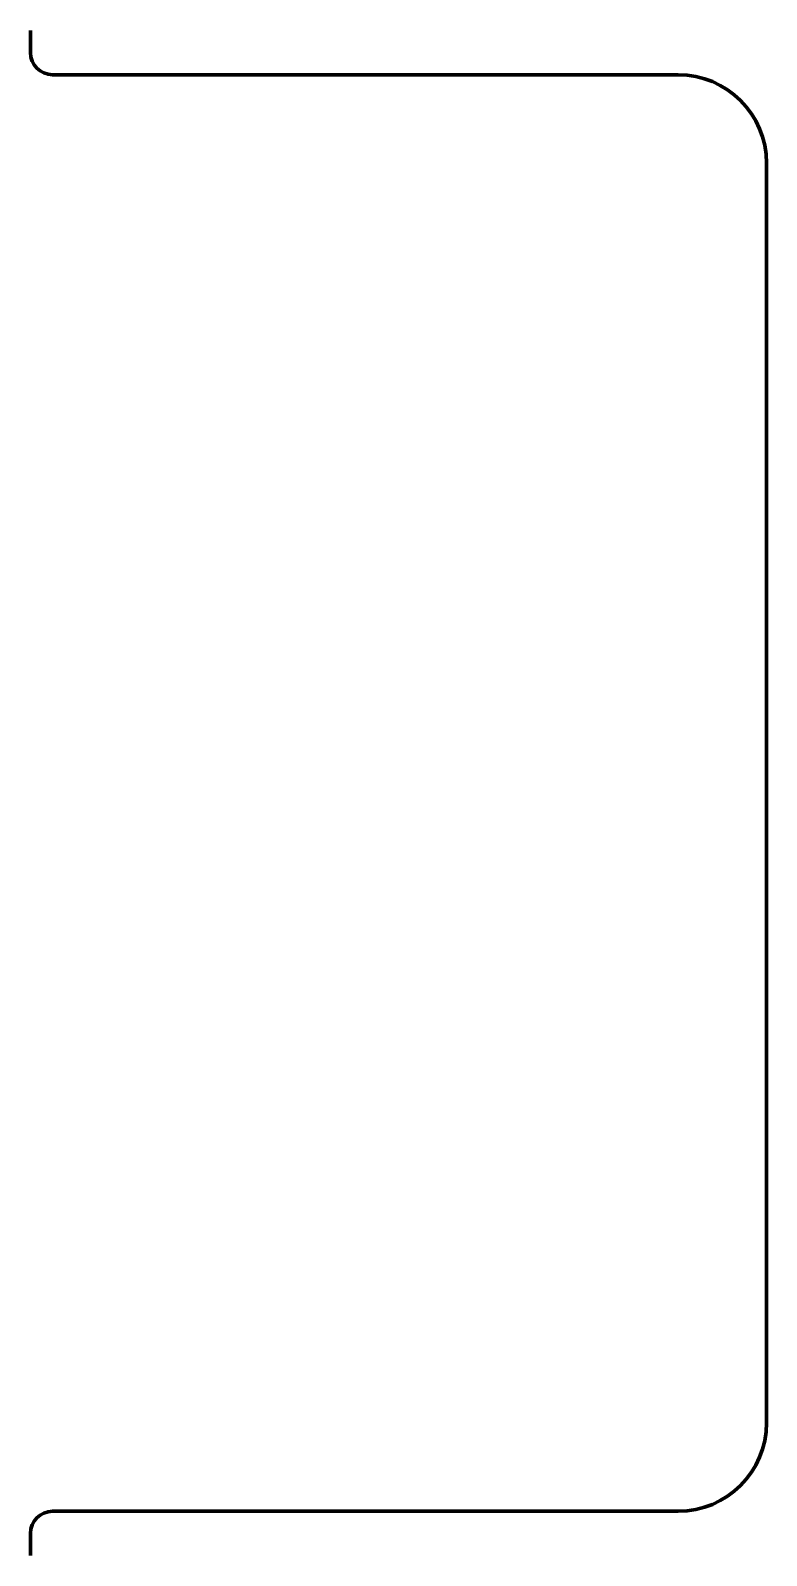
# Model space of a CAD drawing. Header units: inches. Extents: x -2898 to 7248, y 606 to 5598.
# Drawn here: x 3178.7 to 3212, y 4966 to 5035 of the extents above; entities that cross this region are included whole.
import ezdxf

# ---------------------------------------------------------------- set-up
doc = ezdxf.new("R2010")
doc.units = ezdxf.units.IN

msp = doc.modelspace()

# ---------------------------------------------------------------- linework, layer by layer
at = {"linetype": 'Continuous', "lineweight": 70}
for p, q in [((3178.747, 5034.048), (3178.747, 5035.048)), ((3208.047, 5033.048), (3179.747, 5033.048)), ((3212.047, 4972.048), (3212.047, 5029.048)), ((3179.747, 4968.048), (3208.047, 4968.048)), ((3178.747, 4966.048), (3178.747, 4967.048))]:
    msp.add_line(p, q, dxfattribs=at)
for centre, radius, start, end in [((3179.747, 5034.048), 1, 180, 270), ((3208.047, 5029.048), 4, 0, 90), ((3208.047, 4972.048), 4, 270, 0), ((3179.747, 4967.048), 1, 90, 180)]:
    msp.add_arc(centre, radius, start, end, dxfattribs=at)

doc.saveas('drawing.dxf')
